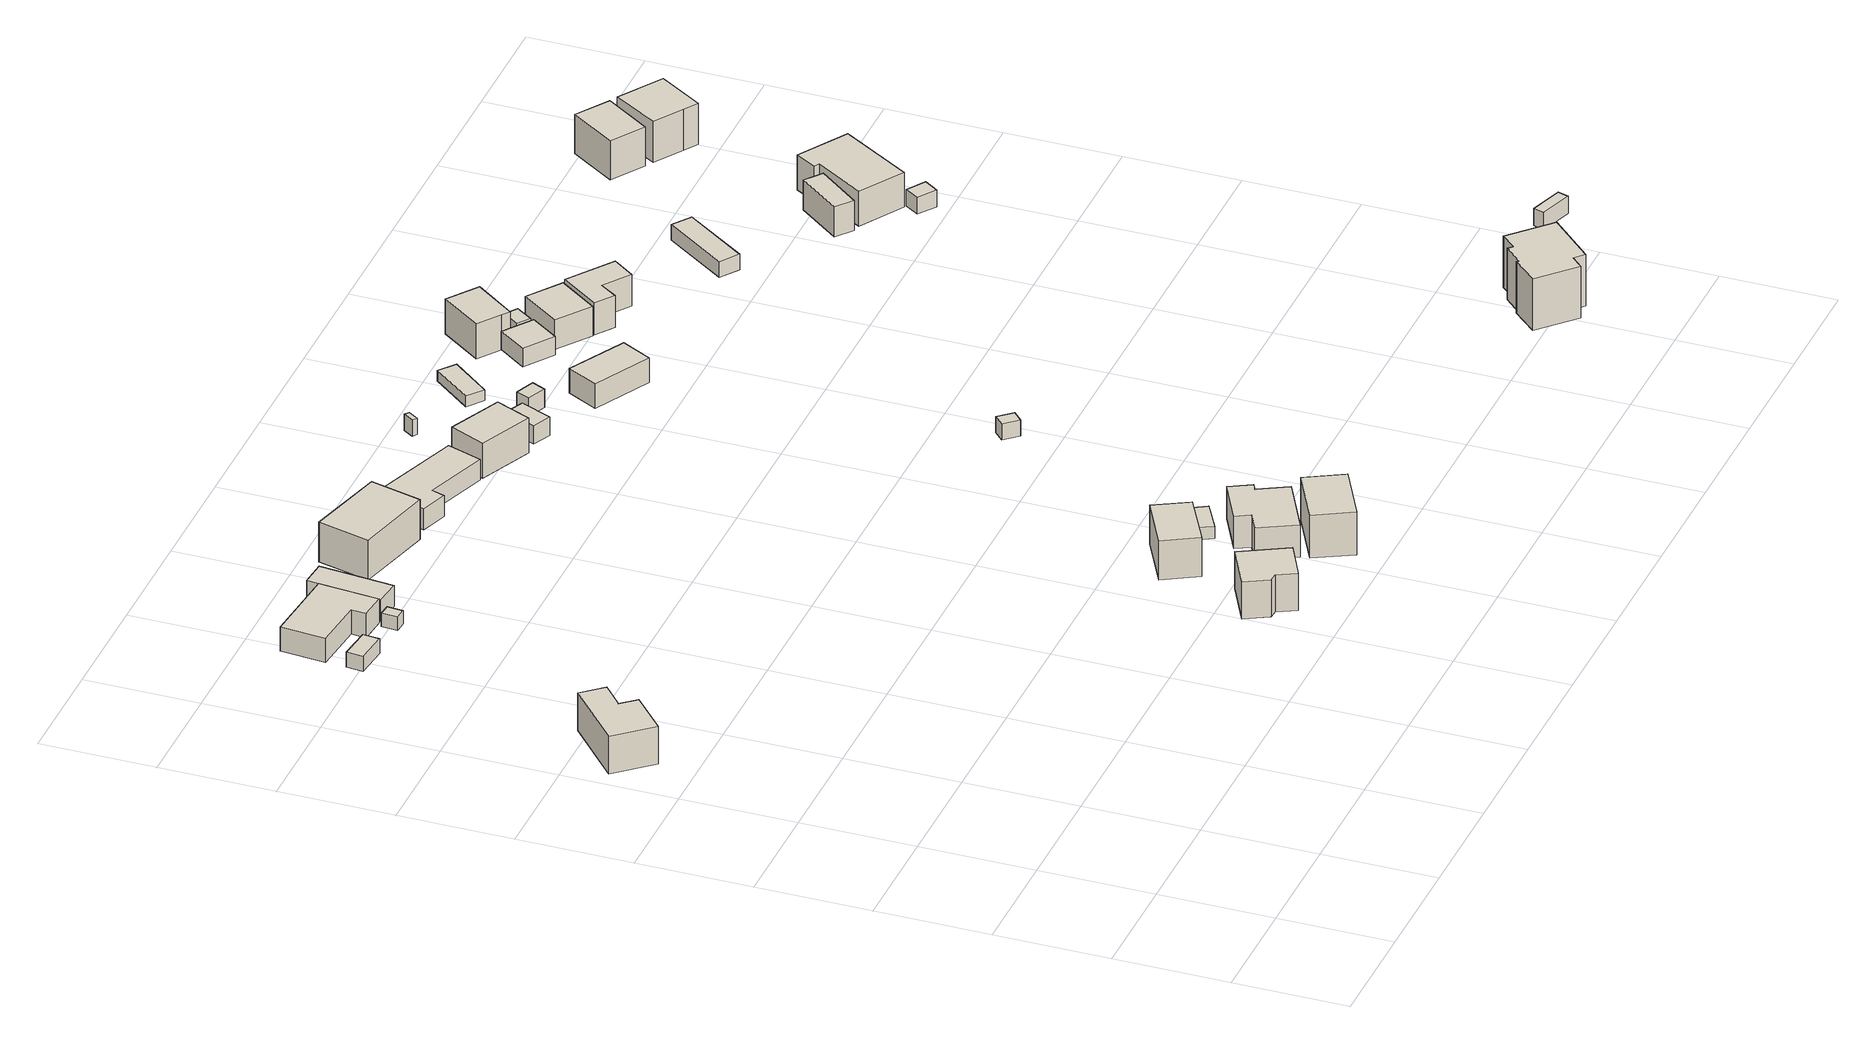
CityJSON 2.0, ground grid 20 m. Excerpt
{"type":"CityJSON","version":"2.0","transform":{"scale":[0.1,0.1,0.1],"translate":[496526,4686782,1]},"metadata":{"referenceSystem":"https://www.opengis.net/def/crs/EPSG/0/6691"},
"CityObjects":{
"building1":{"type":"Building","attributes":{"usage":"411","yearOfConstruction":1970,"measuredHeight":9.4,"storeysAboveGround":2,"storeysBelowGround":9999,"BuildingDetailAttribute.siteArea":196,"BuildingDetailAttribute.totalFloorArea":91,"BuildingDetailAttribute.buildingFootprintArea":62,"BuildingDetailAttribute.buildingRoofEdgeArea":76.2,"BuildingDetailAttribute.buildingStructureOrgType":"1","BuildingDetailAttribute.fireproofStructureType":"1003","BuildingDetailAttribute.urbanPlanType":"21","BuildingDetailAttribute.areaClassificationType":"22","BuildingDetailAttribute.districtsAndZonesType":"5","BuildingDetailAttribute.landUseType":"261","BuildingDetailAttribute.buildingCoverageRate":32,"BuildingDetailAttribute.floorAreaRate":46,"BuildingDetailAttribute.specifiedBuildingCoverageRate":60,"BuildingDetailAttribute.specifiedFloorAreaRate":200,"BuildingDetailAttribute.surveyYear":2018,"LandSlideRiskAttribute.description":"1","LandSlideRiskAttribute.areaType":"1","BuildingIDAttribute.prefecture":"01","BuildingIDAttribute.city":"01205","RealEstateIDAttribute.realEstateIDOfBuilding":"4302000074354-0000","RealEstateIDAttribute.numberOfRealEstateIDOfLand":1,"RealEstateIDAttribute.realEstateIDOfLand":"4302000085903-0000","RealEstateIDAttribute.matchingScore":92},"geometry":[{"type":"Solid","lod":"1","boundaries":[[[[0,1,2,3,4,5]],[[4,6,7,5]],[[3,8,6,4]],[[2,9,8,3]],[[1,10,9,2]],[[0,11,10,1]],[[5,7,11,0]],[[6,8,9,10,11,7]]]]}]},
"building2":{"type":"Building","attributes":{"usage":"411","yearOfConstruction":1955,"measuredHeight":10.1,"storeysAboveGround":1,"storeysBelowGround":9999,"BuildingDetailAttribute.siteArea":195,"BuildingDetailAttribute.totalFloorArea":57,"BuildingDetailAttribute.buildingFootprintArea":57,"BuildingDetailAttribute.buildingRoofEdgeArea":95.7,"BuildingDetailAttribute.buildingStructureOrgType":"1","BuildingDetailAttribute.fireproofStructureType":"1003","BuildingDetailAttribute.urbanPlanType":"21","BuildingDetailAttribute.areaClassificationType":"22","BuildingDetailAttribute.districtsAndZonesType":"5","BuildingDetailAttribute.landUseType":"261","BuildingDetailAttribute.buildingCoverageRate":29,"BuildingDetailAttribute.floorAreaRate":29,"BuildingDetailAttribute.specifiedBuildingCoverageRate":60,"BuildingDetailAttribute.specifiedFloorAreaRate":200,"BuildingDetailAttribute.surveyYear":2018,"TsunamiRiskAttribute.description":"1","TsunamiRiskAttribute.rank":"2","TsunamiRiskAttribute.depth":1.65,"LandSlideRiskAttribute.description":"1","LandSlideRiskAttribute.areaType":"1","BuildingIDAttribute.prefecture":"01","BuildingIDAttribute.city":"01205","RealEstateIDAttribute.realEstateIDOfBuilding":"4302000074167-0000","RealEstateIDAttribute.numberOfRealEstateIDOfLand":1,"RealEstateIDAttribute.realEstateIDOfLand":"4302000085624-0000","RealEstateIDAttribute.matchingScore":79},"geometry":[{"type":"Solid","lod":"1","boundaries":[[[[12,13,14,15,16,17]],[[16,18,19,17]],[[15,20,18,16]],[[14,21,20,15]],[[13,22,21,14]],[[12,23,22,13]],[[17,19,23,12]],[[18,20,21,22,23,19]]]]}]},
"building3":{"type":"Building","attributes":{"usage":"411","yearOfConstruction":1991,"measuredHeight":10.8,"storeysAboveGround":1,"storeysBelowGround":9999,"BuildingDetailAttribute.siteArea":221,"BuildingDetailAttribute.totalFloorArea":90,"BuildingDetailAttribute.buildingFootprintArea":90,"BuildingDetailAttribute.buildingRoofEdgeArea":72.1,"BuildingDetailAttribute.buildingStructureOrgType":"1","BuildingDetailAttribute.fireproofStructureType":"1003","BuildingDetailAttribute.urbanPlanType":"21","BuildingDetailAttribute.areaClassificationType":"22","BuildingDetailAttribute.districtsAndZonesType":"5","BuildingDetailAttribute.landUseType":"261","BuildingDetailAttribute.buildingCoverageRate":41,"BuildingDetailAttribute.floorAreaRate":41,"BuildingDetailAttribute.specifiedBuildingCoverageRate":60,"BuildingDetailAttribute.specifiedFloorAreaRate":200,"BuildingDetailAttribute.surveyYear":2018,"LandSlideRiskAttribute.description":"1","LandSlideRiskAttribute.areaType":"1","BuildingIDAttribute.prefecture":"01","BuildingIDAttribute.city":"01205","RealEstateIDAttribute.realEstateIDOfBuilding":"4302000074359-0000","RealEstateIDAttribute.numberOfRealEstateIDOfLand":1,"RealEstateIDAttribute.realEstateIDOfLand":"4302000085909-0000","RealEstateIDAttribute.matchingScore":93},"geometry":[{"type":"Solid","lod":"1","boundaries":[[[[24,25,26,27]],[[26,28,29,27]],[[25,30,28,26]],[[24,31,30,25]],[[27,29,31,24]],[[28,30,31,29]]]]}]},
"building4":{"type":"Building","attributes":{"usage":"411","yearOfConstruction":1969,"measuredHeight":6.7,"storeysAboveGround":1,"storeysBelowGround":9999,"BuildingDetailAttribute.siteArea":229,"BuildingDetailAttribute.totalFloorArea":71,"BuildingDetailAttribute.buildingFootprintArea":71,"BuildingDetailAttribute.buildingRoofEdgeArea":107.5,"BuildingDetailAttribute.buildingStructureOrgType":"1","BuildingDetailAttribute.fireproofStructureType":"1003","BuildingDetailAttribute.urbanPlanType":"21","BuildingDetailAttribute.areaClassificationType":"22","BuildingDetailAttribute.districtsAndZonesType":"5","BuildingDetailAttribute.landUseType":"261","BuildingDetailAttribute.buildingCoverageRate":31,"BuildingDetailAttribute.floorAreaRate":31,"BuildingDetailAttribute.specifiedBuildingCoverageRate":60,"BuildingDetailAttribute.specifiedFloorAreaRate":200,"BuildingDetailAttribute.surveyYear":2018,"BuildingIDAttribute.prefecture":"01","BuildingIDAttribute.city":"01205","RealEstateIDAttribute.realEstateIDOfBuilding":"4302000074358-0000","RealEstateIDAttribute.numberOfRealEstateIDOfLand":1,"RealEstateIDAttribute.realEstateIDOfLand":"4302000085908-0000","RealEstateIDAttribute.matchingScore":91},"geometry":[{"type":"Solid","lod":"1","boundaries":[[[[32,33,34,35,36,37,38,39]],[[38,40,41,39]],[[37,42,40,38]],[[36,43,42,37]],[[35,44,43,36]],[[34,45,44,35]],[[33,46,45,34]],[[32,47,46,33]],[[39,41,47,32]],[[40,42,43,44,45,46,47,41]]]]}]},
"building5":{"type":"Building","attributes":{"usage":"411","yearOfConstruction":1972,"measuredHeight":10.6,"storeysAboveGround":2,"storeysBelowGround":9999,"BuildingDetailAttribute.siteArea":228,"BuildingDetailAttribute.totalFloorArea":97,"BuildingDetailAttribute.buildingFootprintArea":58,"BuildingDetailAttribute.buildingRoofEdgeArea":83.6,"BuildingDetailAttribute.buildingStructureOrgType":"1","BuildingDetailAttribute.fireproofStructureType":"1003","BuildingDetailAttribute.urbanPlanType":"21","BuildingDetailAttribute.areaClassificationType":"22","BuildingDetailAttribute.districtsAndZonesType":"5","BuildingDetailAttribute.landUseType":"261","BuildingDetailAttribute.buildingCoverageRate":25,"BuildingDetailAttribute.floorAreaRate":43,"BuildingDetailAttribute.specifiedBuildingCoverageRate":60,"BuildingDetailAttribute.specifiedFloorAreaRate":200,"BuildingDetailAttribute.surveyYear":2018,"BuildingIDAttribute.prefecture":"01","BuildingIDAttribute.city":"01205","RealEstateIDAttribute.realEstateIDOfBuilding":"4302000074357-0000","RealEstateIDAttribute.numberOfRealEstateIDOfLand":1,"RealEstateIDAttribute.realEstateIDOfLand":"4302000085907-0000","RealEstateIDAttribute.matchingScore":93},"geometry":[{"type":"Solid","lod":"1","boundaries":[[[[48,49,50,51]],[[50,52,53,51]],[[49,54,52,50]],[[48,55,54,49]],[[51,53,55,48]],[[52,54,55,53]]]]}]},
"building6":{"type":"Building","attributes":{"usage":"461","yearOfConstruction":"0001","measuredHeight":5.3,"storeysAboveGround":9999,"storeysBelowGround":9999,"BuildingDetailAttribute.siteArea":-9999,"BuildingDetailAttribute.totalFloorArea":-9999,"BuildingDetailAttribute.buildingFootprintArea":-9999,"BuildingDetailAttribute.buildingRoofEdgeArea":-9999,"BuildingDetailAttribute.buildingStructureOrgType":"9","BuildingDetailAttribute.fireproofStructureType":"1011","BuildingDetailAttribute.urbanPlanType":"21","BuildingDetailAttribute.areaClassificationType":"22","BuildingDetailAttribute.districtsAndZonesType":"99","BuildingDetailAttribute.landUseType":"231","BuildingDetailAttribute.buildingCoverageRate":-9999,"BuildingDetailAttribute.floorAreaRate":-9999,"BuildingDetailAttribute.specifiedBuildingCoverageRate":-9999,"BuildingDetailAttribute.specifiedFloorAreaRate":-9999,"BuildingDetailAttribute.surveyYear":2018,"BuildingIDAttribute.prefecture":"01","BuildingIDAttribute.city":"01205","RealEstateIDAttribute.realEstateIDOfBuilding":"4302000074322-0000","RealEstateIDAttribute.numberOfRealEstateIDOfLand":75,"RealEstateIDAttribute.realEstateIDOfLand":"4302000085859-0000","RealEstateIDAttribute.matchingScore":74},"geometry":[{"type":"Solid","lod":"1","boundaries":[[[[56,57,58,59]],[[58,60,61,59]],[[57,62,60,58]],[[56,63,62,57]],[[59,61,63,56]],[[60,62,63,61]]]]}]},
"building7":{"type":"Building","attributes":{"usage":"461","yearOfConstruction":"0001","measuredHeight":3.1,"storeysAboveGround":9999,"storeysBelowGround":9999,"BuildingDetailAttribute.siteArea":-9999,"BuildingDetailAttribute.totalFloorArea":-9999,"BuildingDetailAttribute.buildingFootprintArea":-9999,"BuildingDetailAttribute.buildingRoofEdgeArea":-9999,"BuildingDetailAttribute.buildingStructureOrgType":"9","BuildingDetailAttribute.fireproofStructureType":"1011","BuildingDetailAttribute.urbanPlanType":"21","BuildingDetailAttribute.areaClassificationType":"22","BuildingDetailAttribute.districtsAndZonesType":"99","BuildingDetailAttribute.landUseType":"231","BuildingDetailAttribute.buildingCoverageRate":-9999,"BuildingDetailAttribute.floorAreaRate":-9999,"BuildingDetailAttribute.specifiedBuildingCoverageRate":-9999,"BuildingDetailAttribute.specifiedFloorAreaRate":-9999,"BuildingDetailAttribute.surveyYear":2018,"TsunamiRiskAttribute.description":"1","TsunamiRiskAttribute.rank":"3","TsunamiRiskAttribute.depth":3.02,"LandSlideRiskAttribute.description":"1","LandSlideRiskAttribute.areaType":"1","BuildingIDAttribute.prefecture":"01","BuildingIDAttribute.city":"01205"},"geometry":[{"type":"Solid","lod":"1","boundaries":[[[[64,65,66,67]],[[66,68,69,67]],[[65,70,68,66]],[[64,71,70,65]],[[67,69,71,64]],[[68,70,71,69]]]]}]},
"building8":{"type":"Building","attributes":{"usage":"411","yearOfConstruction":2006,"measuredHeight":5.4,"storeysAboveGround":1,"storeysBelowGround":9999,"BuildingDetailAttribute.siteArea":223,"BuildingDetailAttribute.totalFloorArea":107,"BuildingDetailAttribute.buildingFootprintArea":112,"BuildingDetailAttribute.buildingRoofEdgeArea":124.3,"BuildingDetailAttribute.buildingStructureOrgType":"1","BuildingDetailAttribute.fireproofStructureType":"1003","BuildingDetailAttribute.urbanPlanType":"21","BuildingDetailAttribute.areaClassificationType":"22","BuildingDetailAttribute.districtsAndZonesType":"5","BuildingDetailAttribute.landUseType":"261","BuildingDetailAttribute.buildingCoverageRate":50,"BuildingDetailAttribute.floorAreaRate":48,"BuildingDetailAttribute.specifiedBuildingCoverageRate":60,"BuildingDetailAttribute.specifiedFloorAreaRate":200,"BuildingDetailAttribute.surveyYear":2018,"TsunamiRiskAttribute.description":"1","TsunamiRiskAttribute.rank":"3","TsunamiRiskAttribute.depth":3.02,"LandSlideRiskAttribute.description":"1","LandSlideRiskAttribute.areaType":"1","BuildingIDAttribute.prefecture":"01","BuildingIDAttribute.city":"01205","RealEstateIDAttribute.realEstateIDOfBuilding":"4302001139750-0000","RealEstateIDAttribute.numberOfRealEstateIDOfLand":1,"RealEstateIDAttribute.realEstateIDOfLand":"4302001112644-0000","RealEstateIDAttribute.matchingScore":95},"geometry":[{"type":"Solid","lod":"1","boundaries":[[[[72,73,74,75,76,77]],[[76,78,79,77]],[[75,80,78,76]],[[74,81,80,75]],[[73,82,81,74]],[[72,83,82,73]],[[77,79,83,72]],[[78,80,81,82,83,79]]]]}]},
"building9":{"type":"Building","attributes":{"usage":"461","yearOfConstruction":"0001","measuredHeight":2.8,"storeysAboveGround":9999,"storeysBelowGround":9999,"BuildingDetailAttribute.siteArea":-9999,"BuildingDetailAttribute.totalFloorArea":-9999,"BuildingDetailAttribute.buildingFootprintArea":-9999,"BuildingDetailAttribute.buildingRoofEdgeArea":-9999,"BuildingDetailAttribute.buildingStructureOrgType":"9","BuildingDetailAttribute.fireproofStructureType":"1011","BuildingDetailAttribute.urbanPlanType":"21","BuildingDetailAttribute.areaClassificationType":"22","BuildingDetailAttribute.districtsAndZonesType":"99","BuildingDetailAttribute.landUseType":"231","BuildingDetailAttribute.buildingCoverageRate":-9999,"BuildingDetailAttribute.floorAreaRate":-9999,"BuildingDetailAttribute.specifiedBuildingCoverageRate":-9999,"BuildingDetailAttribute.specifiedFloorAreaRate":-9999,"BuildingDetailAttribute.surveyYear":2018,"TsunamiRiskAttribute.description":"1","TsunamiRiskAttribute.rank":"3","TsunamiRiskAttribute.depth":3.02,"LandSlideRiskAttribute.description":"1","LandSlideRiskAttribute.areaType":"1","BuildingIDAttribute.prefecture":"01","BuildingIDAttribute.city":"01205"},"geometry":[{"type":"Solid","lod":"1","boundaries":[[[[84,85,86,87]],[[86,88,89,87]],[[85,90,88,86]],[[84,91,90,85]],[[87,89,91,84]],[[88,90,91,89]]]]}]},
"building10":{"type":"Building","attributes":{"usage":"412","yearOfConstruction":1998,"measuredHeight":4.4,"storeysAboveGround":1,"storeysBelowGround":9999,"BuildingDetailAttribute.siteArea":-9999,"BuildingDetailAttribute.totalFloorArea":58,"BuildingDetailAttribute.buildingFootprintArea":58,"BuildingDetailAttribute.buildingRoofEdgeArea":60.7,"BuildingDetailAttribute.buildingStructureOrgType":"2","BuildingDetailAttribute.fireproofStructureType":"1002","BuildingDetailAttribute.urbanPlanType":"21","BuildingDetailAttribute.areaClassificationType":"22","BuildingDetailAttribute.districtsAndZonesType":"5","BuildingDetailAttribute.landUseType":"261","BuildingDetailAttribute.buildingCoverageRate":-9999,"BuildingDetailAttribute.floorAreaRate":-9999,"BuildingDetailAttribute.specifiedBuildingCoverageRate":60,"BuildingDetailAttribute.specifiedFloorAreaRate":200,"BuildingDetailAttribute.surveyYear":2018,"TsunamiRiskAttribute.description":"1","TsunamiRiskAttribute.rank":"3","TsunamiRiskAttribute.depth":3.41,"LandSlideRiskAttribute.description":"1","LandSlideRiskAttribute.areaType":"1","BuildingIDAttribute.prefecture":"01","BuildingIDAttribute.city":"01205"},"geometry":[{"type":"Solid","lod":"1","boundaries":[[[[92,93,94,95]],[[94,96,97,95]],[[93,98,96,94]],[[92,99,98,93]],[[95,97,99,92]],[[96,98,99,97]]]]}]},
"building11":{"type":"Building","attributes":{"usage":"461","yearOfConstruction":"0001","measuredHeight":-9999,"storeysAboveGround":9999,"storeysBelowGround":9999,"BuildingDetailAttribute.siteArea":-9999,"BuildingDetailAttribute.totalFloorArea":-9999,"BuildingDetailAttribute.buildingFootprintArea":-9999,"BuildingDetailAttribute.buildingRoofEdgeArea":-9999,"BuildingDetailAttribute.buildingStructureOrgType":"9","BuildingDetailAttribute.fireproofStructureType":"1011","BuildingDetailAttribute.urbanPlanType":"21","BuildingDetailAttribute.areaClassificationType":"22","BuildingDetailAttribute.districtsAndZonesType":"99","BuildingDetailAttribute.landUseType":"231","BuildingDetailAttribute.buildingCoverageRate":-9999,"BuildingDetailAttribute.floorAreaRate":-9999,"BuildingDetailAttribute.specifiedBuildingCoverageRate":-9999,"BuildingDetailAttribute.specifiedFloorAreaRate":-9999,"BuildingDetailAttribute.surveyYear":2018,"LandSlideRiskAttribute.description":"1","LandSlideRiskAttribute.areaType":"1","BuildingIDAttribute.prefecture":"01","BuildingIDAttribute.city":"01205"},"geometry":[{"type":"Solid","lod":"1","boundaries":[[[[100,101,102,103]],[[102,104,105,103]],[[101,106,104,102]],[[100,107,106,101]],[[103,105,107,100]],[[104,106,107,105]]]]}]},
"building12":{"type":"Building","attributes":{"usage":"412","yearOfConstruction":1969,"measuredHeight":8.1,"storeysAboveGround":2,"storeysBelowGround":9999,"BuildingDetailAttribute.siteArea":468,"BuildingDetailAttribute.totalFloorArea":284,"BuildingDetailAttribute.buildingFootprintArea":156,"BuildingDetailAttribute.buildingRoofEdgeArea":135.3,"BuildingDetailAttribute.buildingStructureOrgType":"1","BuildingDetailAttribute.fireproofStructureType":"1003","BuildingDetailAttribute.urbanPlanType":"21","BuildingDetailAttribute.areaClassificationType":"22","BuildingDetailAttribute.districtsAndZonesType":"5","BuildingDetailAttribute.landUseType":"261","BuildingDetailAttribute.buildingCoverageRate":33,"BuildingDetailAttribute.floorAreaRate":61,"BuildingDetailAttribute.specifiedBuildingCoverageRate":60,"BuildingDetailAttribute.specifiedFloorAreaRate":200,"BuildingDetailAttribute.surveyYear":2018,"TsunamiRiskAttribute.description":"1","TsunamiRiskAttribute.rank":"3","TsunamiRiskAttribute.depth":3.21,"LandSlideRiskAttribute.description":"1","LandSlideRiskAttribute.areaType":"1","BuildingIDAttribute.prefecture":"01","BuildingIDAttribute.city":"01205","RealEstateIDAttribute.realEstateIDOfBuilding":"4302000064467-0000","RealEstateIDAttribute.numberOfRealEstateIDOfLand":2,"RealEstateIDAttribute.realEstateIDOfLand":"4302000068885-0000","RealEstateIDAttribute.matchingScore":87},"geometry":[{"type":"Solid","lod":"1","boundaries":[[[[108,109,110,111]],[[110,112,113,111]],[[109,114,112,110]],[[108,115,114,109]],[[111,113,115,108]],[[112,114,115,113]]]]}]},
"building13":{"type":"Building","attributes":{"usage":"411","yearOfConstruction":1972,"measuredHeight":7.5,"storeysAboveGround":2,"storeysBelowGround":9999,"BuildingDetailAttribute.siteArea":122,"BuildingDetailAttribute.totalFloorArea":112,"BuildingDetailAttribute.buildingFootprintArea":75,"BuildingDetailAttribute.buildingRoofEdgeArea":120.3,"BuildingDetailAttribute.buildingStructureOrgType":"1","BuildingDetailAttribute.fireproofStructureType":"1003","BuildingDetailAttribute.urbanPlanType":"21","BuildingDetailAttribute.areaClassificationType":"22","BuildingDetailAttribute.districtsAndZonesType":"5","BuildingDetailAttribute.landUseType":"261","BuildingDetailAttribute.buildingCoverageRate":61,"BuildingDetailAttribute.floorAreaRate":92,"BuildingDetailAttribute.specifiedBuildingCoverageRate":60,"BuildingDetailAttribute.specifiedFloorAreaRate":200,"BuildingDetailAttribute.surveyYear":2018,"TsunamiRiskAttribute.description":"1","TsunamiRiskAttribute.rank":"2","TsunamiRiskAttribute.depth":2.97,"LandSlideRiskAttribute.description":"1","LandSlideRiskAttribute.areaType":"1","BuildingIDAttribute.prefecture":"01","BuildingIDAttribute.city":"01205","RealEstateIDAttribute.realEstateIDOfBuilding":"4302000064466-0000","RealEstateIDAttribute.numberOfRealEstateIDOfLand":1,"RealEstateIDAttribute.realEstateIDOfLand":"4302000068884-0000","RealEstateIDAttribute.matchingScore":85},"geometry":[{"type":"Solid","lod":"1","boundaries":[[[[116,117,118,119,120,121]],[[120,122,123,121]],[[119,124,122,120]],[[118,125,124,119]],[[117,126,125,118]],[[116,127,126,117]],[[121,123,127,116]],[[122,124,125,126,127,123]]]]}]},
"building14":{"type":"Building","attributes":{"usage":"411","yearOfConstruction":1965,"measuredHeight":7.4,"storeysAboveGround":1,"storeysBelowGround":9999,"BuildingDetailAttribute.siteArea":132,"BuildingDetailAttribute.totalFloorArea":66,"BuildingDetailAttribute.buildingFootprintArea":66,"BuildingDetailAttribute.buildingRoofEdgeArea":70,"BuildingDetailAttribute.buildingStructureOrgType":"1","BuildingDetailAttribute.fireproofStructureType":"1003","BuildingDetailAttribute.urbanPlanType":"21","BuildingDetailAttribute.areaClassificationType":"22","BuildingDetailAttribute.districtsAndZonesType":"5","BuildingDetailAttribute.landUseType":"261","BuildingDetailAttribute.buildingCoverageRate":50,"BuildingDetailAttribute.floorAreaRate":50,"BuildingDetailAttribute.specifiedBuildingCoverageRate":60,"BuildingDetailAttribute.specifiedFloorAreaRate":200,"BuildingDetailAttribute.surveyYear":2018,"TsunamiRiskAttribute.description":"1","TsunamiRiskAttribute.rank":"3","TsunamiRiskAttribute.depth":3.18,"LandSlideRiskAttribute.description":"1","LandSlideRiskAttribute.areaType":"1","BuildingIDAttribute.prefecture":"01","BuildingIDAttribute.city":"01205","RealEstateIDAttribute.realEstateIDOfBuilding":"4302000064469-0000","RealEstateIDAttribute.numberOfRealEstateIDOfLand":1,"RealEstateIDAttribute.realEstateIDOfLand":"4302000068891-0000","RealEstateIDAttribute.matchingScore":93},"geometry":[{"type":"Solid","lod":"1","boundaries":[[[[128,129,130,131]],[[130,132,133,131]],[[129,134,132,130]],[[128,135,134,129]],[[131,133,135,128]],[[132,134,135,133]]]]}]},
"building15":{"type":"Building","attributes":{"usage":"461","yearOfConstruction":"0001","measuredHeight":3.3,"storeysAboveGround":9999,"storeysBelowGround":9999,"BuildingDetailAttribute.siteArea":-9999,"BuildingDetailAttribute.totalFloorArea":-9999,"BuildingDetailAttribute.buildingFootprintArea":-9999,"BuildingDetailAttribute.buildingRoofEdgeArea":-9999,"BuildingDetailAttribute.buildingStructureOrgType":"9","BuildingDetailAttribute.fireproofStructureType":"1011","BuildingDetailAttribute.urbanPlanType":"21","BuildingDetailAttribute.areaClassificationType":"22","BuildingDetailAttribute.districtsAndZonesType":"99","BuildingDetailAttribute.landUseType":"231","BuildingDetailAttribute.buildingCoverageRate":-9999,"BuildingDetailAttribute.floorAreaRate":-9999,"BuildingDetailAttribute.specifiedBuildingCoverageRate":-9999,"BuildingDetailAttribute.specifiedFloorAreaRate":-9999,"BuildingDetailAttribute.surveyYear":2018,"TsunamiRiskAttribute.description":"1","TsunamiRiskAttribute.rank":"3","TsunamiRiskAttribute.depth":3.61,"LandSlideRiskAttribute.description":"1","LandSlideRiskAttribute.areaType":"1","BuildingIDAttribute.prefecture":"01","BuildingIDAttribute.city":"01205"},"geometry":[{"type":"Solid","lod":"1","boundaries":[[[[136,137,138,139]],[[138,140,141,139]],[[137,142,140,138]],[[136,143,142,137]],[[139,141,143,136]],[[140,142,143,141]]]]}]},
"building16":{"type":"Building","attributes":{"usage":"431","yearOfConstruction":1954,"measuredHeight":3.7,"storeysAboveGround":1,"storeysBelowGround":9999,"BuildingDetailAttribute.siteArea":-9999,"BuildingDetailAttribute.totalFloorArea":39,"BuildingDetailAttribute.buildingFootprintArea":39,"BuildingDetailAttribute.buildingRoofEdgeArea":21.8,"BuildingDetailAttribute.buildingStructureOrgType":"1","BuildingDetailAttribute.fireproofStructureType":"1003","BuildingDetailAttribute.urbanPlanType":"21","BuildingDetailAttribute.areaClassificationType":"22","BuildingDetailAttribute.districtsAndZonesType":"5","BuildingDetailAttribute.landUseType":"261","BuildingDetailAttribute.buildingCoverageRate":-9999,"BuildingDetailAttribute.floorAreaRate":-9999,"BuildingDetailAttribute.specifiedBuildingCoverageRate":60,"BuildingDetailAttribute.specifiedFloorAreaRate":200,"BuildingDetailAttribute.surveyYear":2018,"TsunamiRiskAttribute.description":"1","TsunamiRiskAttribute.rank":"1","TsunamiRiskAttribute.depth":0.26,"LandSlideRiskAttribute.description":"1","LandSlideRiskAttribute.areaType":"1","BuildingIDAttribute.prefecture":"01","BuildingIDAttribute.city":"01205"},"geometry":[{"type":"Solid","lod":"1","boundaries":[[[[144,145,146,147]],[[146,148,149,147]],[[145,150,148,146]],[[144,151,150,145]],[[147,149,151,144]],[[148,150,151,149]]]]}]},
"building17":{"type":"Building","attributes":{"usage":"411","yearOfConstruction":1983,"measuredHeight":10.7,"storeysAboveGround":2,"storeysBelowGround":9999,"BuildingDetailAttribute.siteArea":428,"BuildingDetailAttribute.totalFloorArea":140,"BuildingDetailAttribute.buildingFootprintArea":74,"BuildingDetailAttribute.buildingRoofEdgeArea":129.9,"BuildingDetailAttribute.buildingStructureOrgType":"1","BuildingDetailAttribute.fireproofStructureType":"1003","BuildingDetailAttribute.urbanPlanType":"21","BuildingDetailAttribute.areaClassificationType":"22","BuildingDetailAttribute.districtsAndZonesType":"5","BuildingDetailAttribute.landUseType":"261","BuildingDetailAttribute.buildingCoverageRate":17,"BuildingDetailAttribute.floorAreaRate":33,"BuildingDetailAttribute.specifiedBuildingCoverageRate":60,"BuildingDetailAttribute.specifiedFloorAreaRate":200,"BuildingDetailAttribute.surveyYear":2018,"BuildingIDAttribute.prefecture":"01","BuildingIDAttribute.city":"01205","RealEstateIDAttribute.realEstateIDOfBuilding":"4302000064847-0000","RealEstateIDAttribute.numberOfRealEstateIDOfLand":1,"RealEstateIDAttribute.realEstateIDOfLand":"4302000069407-0000","RealEstateIDAttribute.matchingScore":79},"geometry":[{"type":"Solid","lod":"1","boundaries":[[[[152,153,154,155,156,157,158,159,160,161]],[[160,162,163,161]],[[159,164,162,160]],[[158,165,164,159]],[[157,166,165,158]],[[156,167,166,157]],[[155,168,167,156]],[[154,169,168,155]],[[153,170,169,154]],[[152,171,170,153]],[[161,163,171,152]],[[162,164,165,166,167,168,169,170,171,163]]]]}]},
"building18":{"type":"Building","attributes":{"usage":"461","yearOfConstruction":"0001","measuredHeight":4,"storeysAboveGround":9999,"storeysBelowGround":9999,"BuildingDetailAttribute.siteArea":-9999,"BuildingDetailAttribute.totalFloorArea":-9999,"BuildingDetailAttribute.buildingFootprintArea":-9999,"BuildingDetailAttribute.buildingRoofEdgeArea":-9999,"BuildingDetailAttribute.buildingStructureOrgType":"9","BuildingDetailAttribute.fireproofStructureType":"1011","BuildingDetailAttribute.urbanPlanType":"21","BuildingDetailAttribute.areaClassificationType":"22","BuildingDetailAttribute.districtsAndZonesType":"99","BuildingDetailAttribute.landUseType":"231","BuildingDetailAttribute.buildingCoverageRate":-9999,"BuildingDetailAttribute.floorAreaRate":-9999,"BuildingDetailAttribute.specifiedBuildingCoverageRate":-9999,"BuildingDetailAttribute.specifiedFloorAreaRate":-9999,"BuildingDetailAttribute.surveyYear":2018,"TsunamiRiskAttribute.description":"1","TsunamiRiskAttribute.rank":"3","TsunamiRiskAttribute.depth":3.49,"LandSlideRiskAttribute.description":"1","LandSlideRiskAttribute.areaType":"1","BuildingIDAttribute.prefecture":"01","BuildingIDAttribute.city":"01205"},"geometry":[{"type":"Solid","lod":"1","boundaries":[[[[172,173,174,175]],[[174,176,177,175]],[[173,178,176,174]],[[172,179,178,173]],[[175,177,179,172]],[[176,178,179,177]]]]}]},
"building19":{"type":"Building","attributes":{"usage":"411","yearOfConstruction":1969,"measuredHeight":-9999,"storeysAboveGround":2,"storeysBelowGround":9999,"BuildingDetailAttribute.siteArea":-9999,"BuildingDetailAttribute.totalFloorArea":88,"BuildingDetailAttribute.buildingFootprintArea":46,"BuildingDetailAttribute.buildingRoofEdgeArea":30.9,"BuildingDetailAttribute.buildingStructureOrgType":"1","BuildingDetailAttribute.fireproofStructureType":"1003","BuildingDetailAttribute.urbanPlanType":"21","BuildingDetailAttribute.areaClassificationType":"22","BuildingDetailAttribute.districtsAndZonesType":"9","BuildingDetailAttribute.landUseType":"261","BuildingDetailAttribute.buildingCoverageRate":-9999,"BuildingDetailAttribute.floorAreaRate":-9999,"BuildingDetailAttribute.specifiedBuildingCoverageRate":80,"BuildingDetailAttribute.specifiedFloorAreaRate":200,"BuildingDetailAttribute.surveyYear":2018,"TsunamiRiskAttribute.description":"1","TsunamiRiskAttribute.rank":"3","TsunamiRiskAttribute.depth":3.69,"LandSlideRiskAttribute.description":"1","LandSlideRiskAttribute.areaType":"1","BuildingIDAttribute.prefecture":"01","BuildingIDAttribute.city":"01205"},"geometry":[{"type":"Solid","lod":"1","boundaries":[[[[180,181,182,183]],[[182,184,185,183]],[[181,186,184,182]],[[180,187,186,181]],[[183,185,187,180]],[[184,186,187,185]]]]}]},
"building20":{"type":"Building","attributes":{"usage":"411","yearOfConstruction":1929,"measuredHeight":6.6,"storeysAboveGround":1,"storeysBelowGround":9999,"BuildingDetailAttribute.siteArea":165,"BuildingDetailAttribute.totalFloorArea":82,"BuildingDetailAttribute.buildingFootprintArea":82,"BuildingDetailAttribute.buildingRoofEdgeArea":68.9,"BuildingDetailAttribute.buildingStructureOrgType":"1","BuildingDetailAttribute.fireproofStructureType":"1003","BuildingDetailAttribute.urbanPlanType":"21","BuildingDetailAttribute.areaClassificationType":"22","BuildingDetailAttribute.districtsAndZonesType":"5","BuildingDetailAttribute.landUseType":"261","BuildingDetailAttribute.buildingCoverageRate":50,"BuildingDetailAttribute.floorAreaRate":50,"BuildingDetailAttribute.specifiedBuildingCoverageRate":60,"BuildingDetailAttribute.specifiedFloorAreaRate":200,"BuildingDetailAttribute.surveyYear":2018,"TsunamiRiskAttribute.description":"1","TsunamiRiskAttribute.rank":"2","TsunamiRiskAttribute.depth":2.89,"LandSlideRiskAttribute.description":"1","LandSlideRiskAttribute.areaType":"1","BuildingIDAttribute.prefecture":"01","BuildingIDAttribute.city":"01205","RealEstateIDAttribute.realEstateIDOfBuilding":"4302000064470-0000","RealEstateIDAttribute.numberOfRealEstateIDOfLand":2,"RealEstateIDAttribute.realEstateIDOfLand":"4302000068893-0000","RealEstateIDAttribute.matchingScore":79},"geometry":[{"type":"Solid","lod":"1","boundaries":[[[[188,189,190,191]],[[190,192,193,191]],[[189,194,192,190]],[[188,195,194,189]],[[191,193,195,188]],[[192,194,195,193]]]]}]},
"building21":{"type":"Building","attributes":{"usage":"411","yearOfConstruction":1971,"measuredHeight":6.8,"storeysAboveGround":2,"storeysBelowGround":9999,"BuildingDetailAttribute.siteArea":-9999,"BuildingDetailAttribute.totalFloorArea":82,"BuildingDetailAttribute.buildingFootprintArea":42,"BuildingDetailAttribute.buildingRoofEdgeArea":36.8,"BuildingDetailAttribute.buildingStructureOrgType":"1","BuildingDetailAttribute.fireproofStructureType":"1003","BuildingDetailAttribute.urbanPlanType":"21","BuildingDetailAttribute.areaClassificationType":"22","BuildingDetailAttribute.districtsAndZonesType":"9","BuildingDetailAttribute.landUseType":"261","BuildingDetailAttribute.buildingCoverageRate":-9999,"BuildingDetailAttribute.floorAreaRate":-9999,"BuildingDetailAttribute.specifiedBuildingCoverageRate":80,"BuildingDetailAttribute.specifiedFloorAreaRate":200,"BuildingDetailAttribute.surveyYear":2018,"TsunamiRiskAttribute.description":"1","TsunamiRiskAttribute.rank":"3","TsunamiRiskAttribute.depth":3.54,"LandSlideRiskAttribute.description":"1","LandSlideRiskAttribute.areaType":"1","BuildingIDAttribute.prefecture":"01","BuildingIDAttribute.city":"01205","RealEstateIDAttribute.realEstateIDOfBuilding":"4302000064541-0000","RealEstateIDAttribute.numberOfRealEstateIDOfLand":132,"RealEstateIDAttribute.realEstateIDOfLand":"4302000068908-0000","RealEstateIDAttribute.matchingScore":97},"geometry":[{"type":"Solid","lod":"1","boundaries":[[[[196,197,198,199,200]],[[199,201,202,200]],[[198,203,201,199]],[[197,204,203,198]],[[196,205,204,197]],[[200,202,205,196]],[[201,203,204,205,202]]]]}]},
"building22":{"type":"Building","attributes":{"usage":"461","yearOfConstruction":"0001","measuredHeight":3.9,"storeysAboveGround":9999,"storeysBelowGround":9999,"BuildingDetailAttribute.siteArea":-9999,"BuildingDetailAttribute.totalFloorArea":-9999,"BuildingDetailAttribute.buildingFootprintArea":-9999,"BuildingDetailAttribute.buildingRoofEdgeArea":-9999,"BuildingDetailAttribute.buildingStructureOrgType":"9","BuildingDetailAttribute.fireproofStructureType":"1011","BuildingDetailAttribute.urbanPlanType":"21","BuildingDetailAttribute.areaClassificationType":"22","BuildingDetailAttribute.districtsAndZonesType":"99","BuildingDetailAttribute.landUseType":"231","BuildingDetailAttribute.buildingCoverageRate":-9999,"BuildingDetailAttribute.floorAreaRate":-9999,"BuildingDetailAttribute.specifiedBuildingCoverageRate":-9999,"BuildingDetailAttribute.specifiedFloorAreaRate":-9999,"BuildingDetailAttribute.surveyYear":2018,"BuildingIDAttribute.prefecture":"01","BuildingIDAttribute.city":"01205"},"geometry":[{"type":"Solid","lod":"1","boundaries":[[[[206,207,208,209]],[[208,210,211,209]],[[207,212,210,208]],[[206,213,212,207]],[[209,211,213,206]],[[210,212,213,211]]]]}]},
"building23":{"type":"Building","attributes":{"usage":"461","yearOfConstruction":"0001","measuredHeight":7.5,"storeysAboveGround":9999,"storeysBelowGround":9999,"BuildingDetailAttribute.siteArea":-9999,"BuildingDetailAttribute.totalFloorArea":-9999,"BuildingDetailAttribute.buildingFootprintArea":-9999,"BuildingDetailAttribute.buildingRoofEdgeArea":-9999,"BuildingDetailAttribute.buildingStructureOrgType":"9","BuildingDetailAttribute.fireproofStructureType":"1011","BuildingDetailAttribute.urbanPlanType":"21","BuildingDetailAttribute.areaClassificationType":"22","BuildingDetailAttribute.districtsAndZonesType":"99","BuildingDetailAttribute.landUseType":"231","BuildingDetailAttribute.buildingCoverageRate":-9999,"BuildingDetailAttribute.floorAreaRate":-9999,"BuildingDetailAttribute.specifiedBuildingCoverageRate":-9999,"BuildingDetailAttribute.specifiedFloorAreaRate":-9999,"BuildingDetailAttribute.surveyYear":2018,"TsunamiRiskAttribute.description":"1","TsunamiRiskAttribute.rank":"3","TsunamiRiskAttribute.depth":3.67,"LandSlideRiskAttribute.description":"1","LandSlideRiskAttribute.areaType":"1","BuildingIDAttribute.prefecture":"01","BuildingIDAttribute.city":"01205"},"geometry":[{"type":"Solid","lod":"1","boundaries":[[[[214,215,216,217,218]],[[217,219,220,218]],[[216,221,219,217]],[[215,222,221,216]],[[214,223,222,215]],[[218,220,223,214]],[[219,221,222,223,220]]]]}]},
"building24":{"type":"Building","attributes":{"usage":"461","yearOfConstruction":"0001","measuredHeight":4.5,"storeysAboveGround":9999,"storeysBelowGround":9999,"BuildingDetailAttribute.siteArea":-9999,"BuildingDetailAttribute.totalFloorArea":-9999,"BuildingDetailAttribute.buildingFootprintArea":-9999,"BuildingDetailAttribute.buildingRoofEdgeArea":-9999,"BuildingDetailAttribute.buildingStructureOrgType":"9","BuildingDetailAttribute.fireproofStructureType":"1011","BuildingDetailAttribute.urbanPlanType":"21","BuildingDetailAttribute.areaClassificationType":"22","BuildingDetailAttribute.districtsAndZonesType":"99","BuildingDetailAttribute.landUseType":"231","BuildingDetailAttribute.buildingCoverageRate":-9999,"BuildingDetailAttribute.floorAreaRate":-9999,"BuildingDetailAttribute.specifiedBuildingCoverageRate":-9999,"BuildingDetailAttribute.specifiedFloorAreaRate":-9999,"BuildingDetailAttribute.surveyYear":2018,"TsunamiRiskAttribute.description":"1","TsunamiRiskAttribute.rank":"3","TsunamiRiskAttribute.depth":3.67,"LandSlideRiskAttribute.description":"1","LandSlideRiskAttribute.areaType":"1","BuildingIDAttribute.prefecture":"01","BuildingIDAttribute.city":"01205"},"geometry":[{"type":"Solid","lod":"1","boundaries":[[[[224,225,226,227]],[[226,228,229,227]],[[225,230,228,226]],[[224,231,230,225]],[[227,229,231,224]],[[228,230,231,229]]]]}]},
"building25":{"type":"Building","attributes":{"usage":"411","yearOfConstruction":1949,"measuredHeight":6.1,"storeysAboveGround":2,"storeysBelowGround":9999,"BuildingDetailAttribute.siteArea":-9999,"BuildingDetailAttribute.totalFloorArea":95,"BuildingDetailAttribute.buildingFootprintArea":49,"BuildingDetailAttribute.buildingRoofEdgeArea":93.7,"BuildingDetailAttribute.buildingStructureOrgType":"1","BuildingDetailAttribute.fireproofStructureType":"1003","BuildingDetailAttribute.urbanPlanType":"21","BuildingDetailAttribute.areaClassificationType":"22","BuildingDetailAttribute.districtsAndZonesType":"9","BuildingDetailAttribute.landUseType":"261","BuildingDetailAttribute.buildingCoverageRate":-9999,"BuildingDetailAttribute.floorAreaRate":-9999,"BuildingDetailAttribute.specifiedBuildingCoverageRate":80,"BuildingDetailAttribute.specifiedFloorAreaRate":200,"BuildingDetailAttribute.surveyYear":2018,"TsunamiRiskAttribute.description":"1","TsunamiRiskAttribute.rank":"3","TsunamiRiskAttribute.depth":3.56,"LandSlideRiskAttribute.description":"1","LandSlideRiskAttribute.areaType":"1","BuildingIDAttribute.prefecture":"01","BuildingIDAttribute.city":"01205"},"geometry":[{"type":"Solid","lod":"1","boundaries":[[[[232,233,234,235]],[[234,236,237,235]],[[233,238,236,234]],[[232,239,238,233]],[[235,237,239,232]],[[236,238,239,237]]]]}]},
"building26":{"type":"Building","attributes":{"usage":"461","yearOfConstruction":"0001","measuredHeight":7.1,"storeysAboveGround":9999,"storeysBelowGround":9999,"BuildingDetailAttribute.siteArea":-9999,"BuildingDetailAttribute.totalFloorArea":-9999,"BuildingDetailAttribute.buildingFootprintArea":-9999,"BuildingDetailAttribute.buildingRoofEdgeArea":-9999,"BuildingDetailAttribute.buildingStructureOrgType":"9","BuildingDetailAttribute.fireproofStructureType":"1011","BuildingDetailAttribute.urbanPlanType":"21","BuildingDetailAttribute.areaClassificationType":"22","BuildingDetailAttribute.districtsAndZonesType":"99","BuildingDetailAttribute.landUseType":"231","BuildingDetailAttribute.buildingCoverageRate":-9999,"BuildingDetailAttribute.floorAreaRate":-9999,"BuildingDetailAttribute.specifiedBuildingCoverageRate":-9999,"BuildingDetailAttribute.specifiedFloorAreaRate":-9999,"BuildingDetailAttribute.surveyYear":2018,"TsunamiRiskAttribute.description":"1","TsunamiRiskAttribute.rank":"3","TsunamiRiskAttribute.depth":3.61,"LandSlideRiskAttribute.description":"1","LandSlideRiskAttribute.areaType":"1","BuildingIDAttribute.prefecture":"01","BuildingIDAttribute.city":"01205","RealEstateIDAttribute.realEstateIDOfBuilding":"4302000064496-0000","RealEstateIDAttribute.numberOfRealEstateIDOfLand":132,"RealEstateIDAttribute.realEstateIDOfLand":"4302000068908-0000","RealEstateIDAttribute.matchingScore":93},"geometry":[{"type":"Solid","lod":"1","boundaries":[[[[240,241,242,243,244,245]],[[244,246,247,245]],[[243,248,246,244]],[[242,249,248,243]],[[241,250,249,242]],[[240,251,250,241]],[[245,247,251,240]],[[246,248,249,250,251,247]]]]}]},
"building27":{"type":"Building","attributes":{"usage":"411","yearOfConstruction":"0001","measuredHeight":4.1,"storeysAboveGround":9999,"storeysBelowGround":9999,"BuildingDetailAttribute.siteArea":126,"BuildingDetailAttribute.totalFloorArea":-9999,"BuildingDetailAttribute.buildingFootprintArea":-9999,"BuildingDetailAttribute.buildingRoofEdgeArea":52.1,"BuildingDetailAttribute.buildingStructureOrgType":"9","BuildingDetailAttribute.fireproofStructureType":"1011","BuildingDetailAttribute.urbanPlanType":"21","BuildingDetailAttribute.areaClassificationType":"22","BuildingDetailAttribute.districtsAndZonesType":"9","BuildingDetailAttribute.landUseType":"261","BuildingDetailAttribute.buildingCoverageRate":-9999,"BuildingDetailAttribute.floorAreaRate":-9999,"BuildingDetailAttribute.specifiedBuildingCoverageRate":80,"BuildingDetailAttribute.specifiedFloorAreaRate":200,"BuildingDetailAttribute.surveyYear":2018,"TsunamiRiskAttribute.description":"1","TsunamiRiskAttribute.rank":"3","TsunamiRiskAttribute.depth":3.8,"LandSlideRiskAttribute.description":"1","LandSlideRiskAttribute.areaType":"1","BuildingIDAttribute.prefecture":"01","BuildingIDAttribute.city":"01205"},"geometry":[{"type":"Solid","lod":"1","boundaries":[[[[252,253,254,255]],[[254,256,257,255]],[[253,258,256,254]],[[252,259,258,253]],[[255,257,259,252]],[[256,258,259,257]]]]}]},
"building28":{"type":"Building","attributes":{"usage":"411","yearOfConstruction":1971,"measuredHeight":6.3,"storeysAboveGround":2,"storeysBelowGround":9999,"BuildingDetailAttribute.siteArea":240,"BuildingDetailAttribute.totalFloorArea":52,"BuildingDetailAttribute.buildingFootprintArea":26,"BuildingDetailAttribute.buildingRoofEdgeArea":33.6,"BuildingDetailAttribute.buildingStructureOrgType":"1","BuildingDetailAttribute.fireproofStructureType":"1003","BuildingDetailAttribute.urbanPlanType":"21","BuildingDetailAttribute.areaClassificationType":"22","BuildingDetailAttribute.districtsAndZonesType":"9","BuildingDetailAttribute.landUseType":"261","BuildingDetailAttribute.buildingCoverageRate":11,"BuildingDetailAttribute.floorAreaRate":22,"BuildingDetailAttribute.specifiedBuildingCoverageRate":80,"BuildingDetailAttribute.specifiedFloorAreaRate":200,"BuildingDetailAttribute.surveyYear":2018,"TsunamiRiskAttribute.description":"1","TsunamiRiskAttribute.rank":"3","TsunamiRiskAttribute.depth":3.66,"LandSlideRiskAttribute.description":"1","LandSlideRiskAttribute.areaType":"1","BuildingIDAttribute.prefecture":"01","BuildingIDAttribute.city":"01205","RealEstateIDAttribute.realEstateIDOfBuilding":"4302000064528-0000","RealEstateIDAttribute.numberOfRealEstateIDOfLand":132,"RealEstateIDAttribute.realEstateIDOfLand":"4302000068908-0000","RealEstateIDAttribute.matchingScore":97},"geometry":[{"type":"Solid","lod":"1","boundaries":[[[[260,261,262,263]],[[262,264,265,263]],[[261,266,264,262]],[[260,267,266,261]],[[263,265,267,260]],[[264,266,267,265]]]]}]},
"building29":{"type":"Building","attributes":{"usage":"461","yearOfConstruction":"0001","measuredHeight":3.8,"storeysAboveGround":9999,"storeysBelowGround":9999,"BuildingDetailAttribute.siteArea":-9999,"BuildingDetailAttribute.totalFloorArea":-9999,"BuildingDetailAttribute.buildingFootprintArea":-9999,"BuildingDetailAttribute.buildingRoofEdgeArea":-9999,"BuildingDetailAttribute.buildingStructureOrgType":"9","BuildingDetailAttribute.fireproofStructureType":"1011","BuildingDetailAttribute.urbanPlanType":"21","BuildingDetailAttribute.areaClassificationType":"22","BuildingDetailAttribute.districtsAndZonesType":"99","BuildingDetailAttribute.landUseType":"231","BuildingDetailAttribute.buildingCoverageRate":-9999,"BuildingDetailAttribute.floorAreaRate":-9999,"BuildingDetailAttribute.specifiedBuildingCoverageRate":-9999,"BuildingDetailAttribute.specifiedFloorAreaRate":-9999,"BuildingDetailAttribute.surveyYear":2018,"TsunamiRiskAttribute.description":"1","TsunamiRiskAttribute.rank":"3","TsunamiRiskAttribute.depth":3.58,"LandSlideRiskAttribute.description":"1","LandSlideRiskAttribute.areaType":"1","BuildingIDAttribute.prefecture":"01","BuildingIDAttribute.city":"01205","RealEstateIDAttribute.realEstateIDOfBuilding":"4302000064489-0000","RealEstateIDAttribute.numberOfRealEstateIDOfLand":132,"RealEstateIDAttribute.realEstateIDOfLand":"4302000068908-0000","RealEstateIDAttribute.matchingScore":86},"geometry":[{"type":"Solid","lod":"1","boundaries":[[[[268,269,270,271]],[[270,272,273,271]],[[269,274,272,270]],[[268,275,274,269]],[[271,273,275,268]],[[272,274,275,273]]]]}]},
"building30":{"type":"Building","attributes":{"usage":"401","yearOfConstruction":1969,"measuredHeight":7.9,"storeysAboveGround":2,"storeysBelowGround":9999,"BuildingDetailAttribute.siteArea":-9999,"BuildingDetailAttribute.totalFloorArea":87,"BuildingDetailAttribute.buildingFootprintArea":44,"BuildingDetailAttribute.buildingRoofEdgeArea":133.2,"BuildingDetailAttribute.buildingStructureOrgType":"1","BuildingDetailAttribute.fireproofStructureType":"1003","BuildingDetailAttribute.urbanPlanType":"21","BuildingDetailAttribute.areaClassificationType":"22","BuildingDetailAttribute.districtsAndZonesType":"9","BuildingDetailAttribute.landUseType":"261","BuildingDetailAttribute.buildingCoverageRate":-9999,"BuildingDetailAttribute.floorAreaRate":-9999,"BuildingDetailAttribute.specifiedBuildingCoverageRate":80,"BuildingDetailAttribute.specifiedFloorAreaRate":200,"BuildingDetailAttribute.surveyYear":2018,"TsunamiRiskAttribute.description":"1","TsunamiRiskAttribute.rank":"3","TsunamiRiskAttribute.depth":3.66,"LandSlideRiskAttribute.description":"1","LandSlideRiskAttribute.areaType":"1","BuildingIDAttribute.prefecture":"01","BuildingIDAttribute.city":"01205"},"geometry":[{"type":"Solid","lod":"1","boundaries":[[[[276,277,278,279,280,281]],[[280,282,283,281]],[[279,284,282,280]],[[278,285,284,279]],[[277,286,285,278]],[[276,287,286,277]],[[281,283,287,276]],[[282,284,285,286,287,283]]]]}]},
"building31":{"type":"Building","attributes":{"usage":"413","yearOfConstruction":1966,"measuredHeight":9.3,"storeysAboveGround":3,"storeysBelowGround":9999,"BuildingDetailAttribute.siteArea":72,"BuildingDetailAttribute.totalFloorArea":115,"BuildingDetailAttribute.buildingFootprintArea":57,"BuildingDetailAttribute.buildingRoofEdgeArea":65.8,"BuildingDetailAttribute.buildingStructureOrgType":"1","BuildingDetailAttribute.fireproofStructureType":"1003","BuildingDetailAttribute.urbanPlanType":"21","BuildingDetailAttribute.areaClassificationType":"22","BuildingDetailAttribute.districtsAndZonesType":"9","BuildingDetailAttribute.landUseType":"261","BuildingDetailAttribute.buildingCoverageRate":79,"BuildingDetailAttribute.floorAreaRate":160,"BuildingDetailAttribute.specifiedBuildingCoverageRate":80,"BuildingDetailAttribute.specifiedFloorAreaRate":200,"BuildingDetailAttribute.surveyYear":2018,"TsunamiRiskAttribute.description":"1","TsunamiRiskAttribute.rank":"3","TsunamiRiskAttribute.depth":3.54,"LandSlideRiskAttribute.description":"1","LandSlideRiskAttribute.areaType":"1","BuildingIDAttribute.prefecture":"01","BuildingIDAttribute.city":"01205","RealEstateIDAttribute.realEstateIDOfBuilding":"4302000108463-0000","RealEstateIDAttribute.numberOfRealEstateIDOfLand":1,"RealEstateIDAttribute.realEstateIDOfLand":"4302000111781-0000","RealEstateIDAttribute.matchingScore":92},"geometry":[{"type":"Solid","lod":"1","boundaries":[[[[288,289,290,291]],[[290,292,293,291]],[[289,294,292,290]],[[288,295,294,289]],[[291,293,295,288]],[[292,294,295,293]]]]}]},
"building32":{"type":"Building","attributes":{"usage":"413","yearOfConstruction":1966,"measuredHeight":10.6,"storeysAboveGround":3,"storeysBelowGround":9999,"BuildingDetailAttribute.siteArea":81,"BuildingDetailAttribute.totalFloorArea":178,"BuildingDetailAttribute.buildingFootprintArea":73,"BuildingDetailAttribute.buildingRoofEdgeArea":81.7,"BuildingDetailAttribute.buildingStructureOrgType":"1","BuildingDetailAttribute.fireproofStructureType":"1003","BuildingDetailAttribute.urbanPlanType":"21","BuildingDetailAttribute.areaClassificationType":"22","BuildingDetailAttribute.districtsAndZonesType":"9","BuildingDetailAttribute.landUseType":"261","BuildingDetailAttribute.buildingCoverageRate":90,"BuildingDetailAttribute.floorAreaRate":220,"BuildingDetailAttribute.specifiedBuildingCoverageRate":80,"BuildingDetailAttribute.specifiedFloorAreaRate":200,"BuildingDetailAttribute.surveyYear":2018,"TsunamiRiskAttribute.description":"1","TsunamiRiskAttribute.rank":"3","TsunamiRiskAttribute.depth":3.64,"LandSlideRiskAttribute.description":"1","LandSlideRiskAttribute.areaType":"1","BuildingIDAttribute.prefecture":"01","BuildingIDAttribute.city":"01205","RealEstateIDAttribute.realEstateIDOfBuilding":"4302000108464-0000","RealEstateIDAttribute.numberOfRealEstateIDOfLand":1,"RealEstateIDAttribute.realEstateIDOfLand":"4302000111782-0000","RealEstateIDAttribute.matchingScore":91},"geometry":[{"type":"Solid","lod":"1","boundaries":[[[[296,297,298,299,300]],[[299,301,302,300]],[[298,303,301,299]],[[297,304,303,298]],[[296,305,304,297]],[[300,302,305,296]],[[301,303,304,305,302]]]]}]}
},
"vertices":[
[355,200,367],[398,119,367],[330,84,367],[313,117,367],[298,118,367],[276,159,367],[298,118,436],[276,159,436],[313,117,436],[330,84,436],[398,119,436],[355,200,436],
[107,1209,27],[139,1172,27],[100,1138,27],[122,1112,27],[59,1056,27],[4,1119,27],[59,1056,97],[4,1119,97],[122,1112,97],[100,1138,97],[139,1172,97],[107,1209,97],
[360,257,374],[327,317,374],[420,367,374],[452,307,374],[420,367,447],[452,307,447],[327,317,447],[360,257,447],
[507,270,391],[527,232,391],[515,226,391],[542,175,391],[442,123,391],[409,187,391],[442,204,391],[429,229,391],[442,204,451],[429,229,451],[409,187,451],[442,123,451],[542,175,451],[515,226,451],[527,232,451],[507,270,451],
[555,164,383],[590,98,383],[491,46,383],[456,112,383],[491,46,463],[456,112,463],[590,98,463],[555,164,463],
[450,269,388],[437,294,388],[489,322,388],[502,298,388],[489,322,411],[502,298,411],[437,294,411],[450,269,411],
[223,1612,19],[220,1583,19],[162,1589,19],[165,1618,19],[162,1589,47],[165,1618,47],[220,1583,47],[223,1612,47],
[319,1722,15],[310,1617,15],[262,1621,15],[264,1647,15],[172,1655,15],[179,1734,15],[172,1655,60],[179,1734,60],[264,1647,60],[262,1621,60],[310,1617,60],[319,1722,60],
[298,1609,17],[319,1607,17],[317,1579,17],[296,1581,17],[317,1579,42],[296,1581,42],[319,1607,42],[298,1609,42],
[332,1747,13],[378,1743,13],[366,1613,13],[319,1618,13],[366,1613,52],[319,1618,52],[378,1743,52],[332,1747,52],
[643,698,361],[660,714,361],[681,690,361],[664,674,361],[681,690,391],[664,674,391],[660,714,391],[643,698,391],
[427,1679,11],[450,1770,11],[590,1734,11],[567,1644,11],[590,1734,85],[567,1644,85],[450,1770,85],[427,1679,85],
[623,1732,12],[781,1676,12],[760,1615,12],[649,1654,12],[641,1631,12],[593,1648,12],[641,1631,51],[593,1648,51],[649,1654,51],[760,1615,51],[781,1676,51],[623,1732,51],
[796,1676,11],[890,1634,11],[863,1572,11],[768,1614,11],[863,1572,76],[768,1614,76],[890,1634,76],[796,1676,76],
[843,1760,12],[855,1778,12],[863,1772,12],[851,1754,12],[863,1772,42],[851,1754,42],[855,1778,42],[843,1760,42],
[921,1558,12],[888,1573,12],[912,1628,12],[945,1613,12],[912,1628,46],[945,1613,46],[888,1573,46],[921,1558,46],
[1439,15,286],[1423,30,286],[1404,10,286],[1343,68,286],[1382,110,286],[1385,107,286],[1414,137,286],[1421,130,286],[1445,155,286],[1512,91,286],[1445,155,382],[1512,91,382],[1421,130,382],[1414,137,382],[1385,107,382],[1382,110,382],[1343,68,382],[1404,10,382],[1423,30,382],[1439,15,382],
[963,1609,11],[973,1633,11],[1007,1619,11],[996,1595,11],[1007,1619,45],[996,1595,45],[973,1633,45],[963,1609,45],
[1011,1780,10],[1038,1758,10],[983,1690,10],[956,1712,10],[983,1690,30],[956,1712,30],[1038,1758,30],[1011,1780,30],
[1121,1466,11],[1020,1519,11],[1049,1573,11],[1149,1519,11],[1049,1573,57],[1149,1519,57],[1020,1519,57],[1121,1466,57],
[1146,1708,10],[1182,1682,10],[1147,1633,10],[1096,1669,10],[1132,1718,10],[1096,1669,44],[1132,1718,44],[1147,1633,44],[1182,1682,44],[1146,1708,44],
[1648,139,314],[1642,120,314],[1584,139,314],[1590,158,314],[1584,139,346],[1590,158,346],[1642,120,346],[1648,139,346],
[1146,1817,9],[1198,1779,9],[1146,1708,9],[1132,1718,9],[1094,1746,9],[1132,1718,74],[1094,1746,74],[1146,1708,74],[1198,1779,74],[1146,1817,74],
[1191,1735,10],[1212,1720,10],[1192,1691,10],[1170,1706,10],[1192,1691,38],[1170,1706,38],[1212,1720,38],[1191,1735,38],
[1268,1665,10],[1219,1597,10],[1161,1639,10],[1210,1707,10],[1161,1639,65],[1210,1707,65],[1219,1597,65],[1268,1665,65],
[1350,1608,10],[1322,1570,10],[1276,1603,10],[1255,1573,10],[1223,1596,10],[1272,1664,10],[1223,1596,69],[1272,1664,69],[1255,1573,69],[1276,1603,69],[1322,1570,69],[1350,1608,69],
[1482,1449,9],[1450,1471,9],[1526,1580,9],[1558,1557,9],[1526,1580,38],[1558,1557,38],[1450,1471,38],[1482,1449,38],
[1678,1415,11],[1707,1392,11],[1649,1319,11],[1621,1342,11],[1649,1319,67],[1621,1342,67],[1707,1392,67],[1678,1415,67],
[1778,1247,10],[1761,1222,10],[1730,1243,10],[1746,1268,10],[1730,1243,41],[1746,1268,41],[1761,1222,41],[1778,1247,41],
[1718,1403,10],[1709,1408,10],[1731,1445,10],[1817,1392,10],[1742,1270,10],[1665,1317,10],[1742,1270,75],[1665,1317,75],[1817,1392,75],[1731,1445,75],[1709,1408,75],[1718,1403,75],
[1714,1693,9],[1657,1731,9],[1710,1810,9],[1767,1772,9],[1710,1810,82],[1767,1772,82],[1657,1731,82],[1714,1693,82],
[1851,1714,9],[1802,1637,9],[1777,1653,9],[1728,1685,9],[1775,1763,9],[1728,1685,86],[1775,1763,86],[1777,1653,86],[1802,1637,86],[1851,1714,86]
]}
